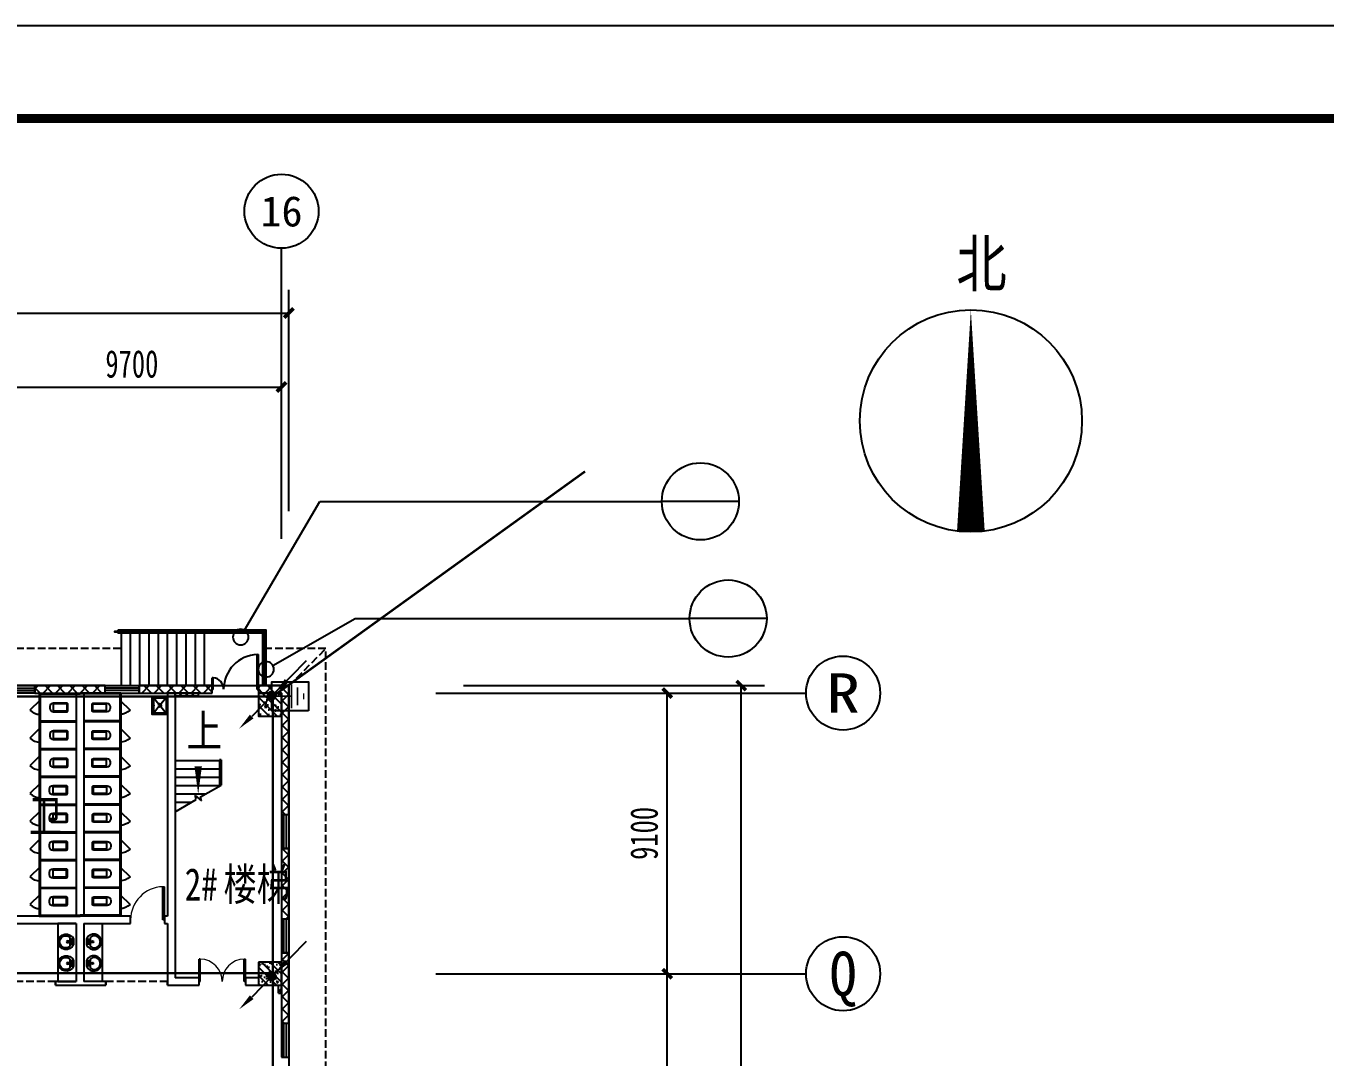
# Model space of a CAD drawing. Header units: millimetres. Extents: x -633009578 to 5705885, y -633235091 to 2571734.
# Drawn here: x 3912539 to 3954637, y 2184035 to 2217460 of the extents above; entities that cross this region are included whole.
import ezdxf
from ezdxf.enums import TextEntityAlignment as Align

# ---------------------------------------------------------------- set-up
doc = ezdxf.new("R2010")
doc.units = ezdxf.units.MM
doc.header["$LTSCALE"] = 1000
doc.header["$MEASUREMENT"] = 0
doc.linetypes.add('DASH', pattern=[0.35, 0.25, -0.1])
doc.layers.get('0').update_dxf_attribs({"color": 9})
for name, color, linetype in [('3T_WOOD', 21, 'Continuous'), ('A-COLUM(柱)', 255, 'Continuous'), ('A-DI-I(索引)', 21, 'Continuous'), ('A-DOOR(门）', 4, 'Continuous'), ('A-F-AREA(计算)', 5, 'Continuous'), ('A-HATH(填充)', 8, 'Continuous'), ('A-LM-RAIL(栏杆)', 167, 'Continuous'), ('A-LVTY(厨卫)', 8, 'Continuous'), ('A-ST-O(室外)', 54, 'Continuous'), ('A-STAR(楼梯)', 51, 'Continuous'), ('A-TEXT(房间)', 243, 'Continuous'), ('A-WALL(墙)', 255, 'Continuous'), ('A-WINDOW（窗）', 4, 'Continuous'), ('AXIS_TEXT', 7, 'Continuous'), ('C-AXIS(轴号)', 3, 'Continuous'), ('DIM_SYMB', 3, 'Continuous'), ('G-PLAN-N(指北针)', 3, 'Continuous'), ('PUB_TEXT', 7, 'Continuous'), ('WALL', 9, 'Continuous'), ('WIRE-接地', 4, 'Continuous'), ('电-弱电平面-箭头', 3, 'Continuous'), ('电-接地防雷-接地线', 132, 'Continuous'), ('设备-箱柜', 3, 'Continuous'), ('院图签、封面151013$0$PUB_TITLE', 153, 'Continuous'), ('院图签、封面151013$0$图签文字', 4, 'Continuous')]:
    doc.layers.add(name, color=color, linetype=linetype)
doc.styles.add('_TCH', font='simhei.ttf', dxfattribs={"width": 0.75, "bigfont": 'hztxt.shx'})
doc.styles.add('_TCH_AXIS', font='simhei.ttf', dxfattribs={"bigfont": 'GBCBIG'})
doc.styles.add('_TCH_DIM', font='simhei.ttf', dxfattribs={"width": 0.8, "bigfont": 'hztxt.shx'})
doc.styles.add('_TCH_DIM_T3', font='simhei.ttf', dxfattribs={"width": 0.707, "bigfont": 'GBCBIG'})
doc.styles.add('COMPLEX', font='simhei.ttf')
doc.styles.add('IDQSTYLE', font='simhei.ttf', dxfattribs={"width": 0.707, "bigfont": 'hztxt.shx'})
doc.styles.get("Standard").update_dxf_attribs({"font": 'simhei.ttf', "bigfont": 'hztxt.shx'})
doc.styles.add('TG_LINETYPE', font='simhei.ttf', dxfattribs={"width": 0.8, "height": 3, "bigfont": 'HZTXT'})
doc.styles.add('院图签、封面151013$0$-宋体', font='simhei.ttf', dxfattribs={"width": 0.8})
doc.linetypes.add('GDLine', pattern='A,1,-3,5.8,["|",Standard,S=4,R=-45,X=-1.407,Y=-0.7],-0.1,["|",Standard,S=4,R=-45,X=-1.407,Y=-0.7],-0.1,["|",Standard,S=4,R=-45,X=-1.407,Y=-0.7],-0.1,["|",Standard,S=4,R=-45,X=-1.407,Y=-0.7],-0.1,5.8,-3,1', length=20)
doc.linetypes.add('TG_接地', pattern='A,0.75,0,["/",TG_LINETYPE,S=0.05,R=-8.594366926962348,X=-0.1,Y=-0.045],0.65,-0.13,0.13,-0.13', length=2)
doc.dimstyles.new('_TCH_ARCH&&300', dxfattribs={"dimtxt": 892.5, "dimasz": 300, "dimexe": 750, "dimexo": 900, "dimgap": 300, "dimtad": 1, "dimdec": 0, "dimzin": 0, "dimdsep": 46, "dimtxsty": '_TCH_DIM_T3', "dimblk": 'ARCHTICK', "dimcen": 0.09, "dimclrt": 7, "dimazin": 2, "dimtfac": 1, "dimtdec": 0, "dimtix": 1, "dimtmove": 2, "dimatfit": 3, "dimfxl": 1, "dimtolj": 1, "dimtzin": 0, "dimarcsym": 0})
pattern_1 = [(45, (-1310457.920547368, -13.22285339003429), (-100.0001016555733, 100.0001016555733), []), (135, (-1310457.920547368, -13.22285339003429), (-100.0001016555733, -100.0001016555733), [])]
pattern_2 = [(45, (-1310357.920547368, -13.22285339003429), (-200.0002033111466, 200.0002033111467), []), (135, (-1310357.920547368, -13.22285339003429), (-200.0002033111467, -200.0002033111466), [])]

# ---------------------------------------------------------------- blocks, each defined once
blk = doc.blocks.new('_LV6')
for p, q in [((-139.7834388052397, -340), (-139.7834388052361, -779.6564289797607)), ((-109.7834388052433, -340), (-109.7834388052397, -769.6564289797607)), ((99.78343880523971, -300), (-99.78343880523971, -300)), ((99.78343880524335, -330), (-99.78343880524335, -330)), ((109.7834388052433, -769.6564289797607), (109.7834388052433, -340)), ((139.7834388052433, -779.6564289797607), (139.7834388052397, -340)), ((139.7834388052433, -769.6564289797607), (-139.7834388052397, -769.6564289797607)), ((-29.78343880523607, -889.6564289797607), (29.78343880524335, -889.6564289797607))]:
    blk.add_line(p, q)
for centre, radius, start, end in [((-99.78343880523971, -340), 40, 90, 180.0000000000002), ((-99.78343880524335, -340), 10, 90, 180.0000000000002), ((99.78343880523971, -340), 40, 2.398081733190338e-13, 90), ((99.78343880524335, -340), 10, 0, 90), ((-29.78343880523607, -779.6564289797607), 110, 180, 270), ((29.78343880524335, -779.6564289797607), 110, 270, 0)]:
    blk.add_arc(centre, radius, start, end)
blk = doc.blocks.new('$lvtry$00000191')
at = {"color": 0}
for p, q in [((-250, -50, 1e-08), (-39.04344047215272, -218.7652476222793, 1e-08)), ((-250, -450, 1e-08), (-39.04344047215272, -281.2347523777207, 1e-08)), ((39.04344047215272, -218.7652476222793, 1e-08), (250, -50, 1e-08)), ((39.04344047215272, -281.2347523777244, 1e-08), (250, -450, 1e-08))]:
    blk.add_line(p, q, dxfattribs=at)
at = {"color": 0, "elevation": 1e-08}
for points in [[(300, -500), (300, 0), (-300, 0), (-300, -500)], [(250, -450), (250, -50), (-250, -50), (-250, -450)]]:
    blk.add_lwpolyline(points, close=True, dxfattribs=at)
at = {"color": 0}
blk.add_circle((0, -250, 1e-08), 50, dxfattribs=at)
for p in [(0, -50, 1e-08), (0, -250, 1e-08)]:
    blk.add_point(p, dxfattribs=at)
blk = doc.blocks.new('$plan$00001628')
for p, q in [((-20.3236661099927, -1.818989403545856e-12), (20.3236661099927, 0)), ((20.3236661099927, 0), (20.3236661099927, -150.0481350782702)), ((-23.39245275389476, -103.9428290335418), (-143.6423603250569, -103.9428290335418)), ((-20.3236661099927, -150.0481350782702), (-20.3236661099927, -1.818989403545856e-12)), ((20.3236661099927, -150.0481350782702), (-20.3236661099927, -150.0481350782702)), ((136.0209855338053, -103.9428290335418), (23.52693074955823, -103.9428290335418))]:
    blk.add_line(p, q)
blk.add_lwpolyline([(-96.62842091566199, 9.318928566552131, 5.110403953654916), (92.21216199610717, 9.318928566550312)], format="xyb", close=True)
for centre, radius in [((-57.16031093435413, -51.98476159802703), 26.67481176936781), ((0, -190.1098522697775), 27.77136210564822), ((57.16031093435413, -51.98476159802703), 26.67481176936781)]:
    blk.add_circle(centre, radius)
blk.add_arc((-3.810687395625791, -242.5466148261803), 196.885515440561, 135.2526700260475, 44.74732997395247)
blk = doc.blocks.new('$DorLib2D$00000114')
at = {"color": 0}
blk.add_line((0.4999999999999964, 3.552713678800501e-15), (-0.2071067811864751, 0.7071067811864857), dxfattribs=at)
blk.add_arc((0.5000000000013856, -1.154631945610163e-12), 1.000000000001696, 135, 180, dxfattribs=at)
blk = doc.blocks.new('_ArchTick')
at = {"color": 0, "linetype": 'ByBlock', "const_width": 0.4}
blk.add_lwpolyline([(-0.5, -0.5), (0.5, 0.5)], dxfattribs=at)
blk = doc.blocks.new('*D556')
at = {"layer": 'C-AXIS(轴号)', "color": 0, "lineweight": -2, "transparency": 16777216}
for p, q in [((1261640.598288333, 1518097.113137866), (1271390.598288333, 1518097.113137866)), ((1270640.598288333, 1382017.113137866), (1270640.598288333, 1518097.113137866)), ((1261640.598288333, 1382017.113137866), (1271390.598288333, 1382017.113137866))]:
    blk.add_line(p, q, dxfattribs=at)
at = {"layer": 'Defpoints', "color": 0, "transparency": 16777216}
for p in [(1260740.598288333, 1518097.113137866), (1270640.598288333, 1518097.113137866), (1260740.598288333, 1382017.113137866)]:
    blk.add_point(p, dxfattribs=at)
at = {"layer": 'C-AXIS(轴号)', "color": 0, "linetype": 'ByBlock', "lineweight": -2, "transparency": 16777216, "xscale": 300, "yscale": 300, "zscale": 300}
for p, rotation in [((1270640.598288333, 1518097.113137866), 90), ((1270640.598288333, 1382017.113137866), 270)]:
    blk.add_blockref('_ArchTick', p, dxfattribs=dict(at, rotation=rotation))
at = {"layer": 'C-AXIS(轴号)', "color": 7, "transparency": 16777216, "insert": (1269894.348288333, 1450057.113137866), "char_height": 892.5, "attachment_point": 5, "rotation": 90, "style": '_TCH_DIM_T3'}
blk.add_mtext('\\A1;136080', dxfattribs=at)
blk = doc.blocks.new('*D559')
at = {"layer": 'C-AXIS(轴号)', "color": 0, "lineweight": -2, "transparency": 16777216}
for p, q in [((1121700.598288333, 1523757.113137866), (1121700.598288333, 1530926.585425716)), ((1255980.598288333, 1523757.113137866), (1255980.598288333, 1530926.585425716)), ((1121700.598288333, 1530176.585425716), (1255980.598288333, 1530176.585425716))]:
    blk.add_line(p, q, dxfattribs=at)
at = {"layer": 'Defpoints', "color": 0, "transparency": 16777216}
for p in [(1255980.598288333, 1530176.585425716), (1121700.598288333, 1522857.113137866), (1255980.598288333, 1522857.113137866)]:
    blk.add_point(p, dxfattribs=at)
at = {"layer": 'C-AXIS(轴号)', "color": 0, "linetype": 'ByBlock', "lineweight": -2, "transparency": 16777216, "xscale": 300, "yscale": 300, "zscale": 300, "rotation": 180}
blk.add_blockref('_ArchTick', (1121700.598288333, 1530176.585425716), dxfattribs=at)
at = {"layer": 'C-AXIS(轴号)', "color": 0, "linetype": 'ByBlock', "lineweight": -2, "transparency": 16777216, "xscale": 300, "yscale": 300, "zscale": 300}
blk.add_blockref('_ArchTick', (1255980.598288333, 1530176.585425716), dxfattribs=at)
at = {"layer": 'C-AXIS(轴号)', "color": 7, "transparency": 16777216, "insert": (1188840.598288333, 1530922.835425716), "char_height": 892.5, "attachment_point": 5, "style": '_TCH_DIM_T3'}
blk.add_mtext('\\A1;134280', dxfattribs=at)
blk = doc.blocks.new('$DorLib2D$00000002')
for p, q in [((-0.5, -5.684341886080802e-17), (-0.5000000000000007, 0.4875)), ((-0.4750000000000007, 0.4875), (-0.5000000000000007, 0.4875)), ((-0.475, -2.842170943040401e-17), (-0.4750000000000007, 0.4875)), ((0.475, -2.842170943040401e-17), (0.4750000000000007, 0.4875)), ((0.4750000000000007, 0.4875), (0.5000000000000007, 0.4875)), ((0.5, -5.684341886080802e-17), (0.5000000000000007, 0.4875)), ((-0.5, -5.684341886080802e-17), (-0.475, -2.842170943040401e-17)), ((0.5, -5.684341886080802e-17), (0.475, -2.842170943040401e-17))]:
    blk.add_line(p, q)
at = {"lineweight": 13}
for centre, start, end in [((-0.4875, -4.263256414560601e-17), 0, 88.53071641864632), ((0.4875, -4.263256414560601e-17), 91.4692835813537, 180)]:
    blk.add_arc(centre, 0.4875, start, end, dxfattribs=at)
blk = doc.blocks.new('*D573')
at = {"layer": 'C-AXIS(轴号)', "color": 0, "lineweight": -2, "transparency": 16777216}
for p, q in [((1261640.598288357, 1508757.113137866), (1268990.598288357, 1508757.113137866)), ((1268240.598288357, 1499057.113137866), (1268240.598288357, 1508757.113137866)), ((1261640.598288357, 1499057.113137866), (1268990.598288357, 1499057.113137866))]:
    blk.add_line(p, q, dxfattribs=at)
at = {"layer": 'Defpoints', "color": 0, "transparency": 16777216}
for p in [(1260740.598288357, 1508757.113137866), (1268240.598288357, 1508757.113137866), (1260740.598288357, 1499057.113137866)]:
    blk.add_point(p, dxfattribs=at)
at = {"layer": 'C-AXIS(轴号)', "color": 0, "linetype": 'ByBlock', "lineweight": -2, "transparency": 16777216, "xscale": 300, "yscale": 300, "zscale": 300}
for p, rotation in [((1268240.598288357, 1508757.113137866), 90), ((1268240.598288357, 1499057.113137866), 270)]:
    blk.add_blockref('_ArchTick', p, dxfattribs=dict(at, rotation=rotation))
at = {"layer": 'C-AXIS(轴号)', "color": 7, "transparency": 16777216, "insert": (1267494.348288357, 1503907.113137866), "char_height": 892.5, "attachment_point": 5, "rotation": 90, "style": '_TCH_DIM_T3'}
blk.add_mtext('\\A1;9700', dxfattribs=at)
blk = doc.blocks.new('*D574')
at = {"layer": 'C-AXIS(轴号)', "color": 0, "lineweight": -2, "transparency": 16777216}
for p, q in [((1261640.598288357, 1517857.113137866), (1268990.598288357, 1517857.113137866)), ((1268240.598288357, 1508757.113137866), (1268240.598288357, 1517857.113137866)), ((1261640.598288357, 1508757.113137866), (1268990.598288357, 1508757.113137866))]:
    blk.add_line(p, q, dxfattribs=at)
at = {"layer": 'Defpoints', "color": 0, "transparency": 16777216}
for p in [(1260740.598288357, 1517857.113137866), (1268240.598288357, 1517857.113137866), (1260740.598288357, 1508757.113137866)]:
    blk.add_point(p, dxfattribs=at)
at = {"layer": 'C-AXIS(轴号)', "color": 0, "linetype": 'ByBlock', "lineweight": -2, "transparency": 16777216, "xscale": 300, "yscale": 300, "zscale": 300}
for p, rotation in [((1268240.598288357, 1517857.113137866), 90), ((1268240.598288357, 1508757.113137866), 270)]:
    blk.add_blockref('_ArchTick', p, dxfattribs=dict(at, rotation=rotation))
at = {"layer": 'C-AXIS(轴号)', "color": 7, "transparency": 16777216, "insert": (1267494.348288357, 1513307.113137866), "char_height": 892.5, "attachment_point": 5, "rotation": 90, "style": '_TCH_DIM_T3'}
blk.add_mtext('\\A1;9100', dxfattribs=at)
blk = doc.blocks.new('_AXISO')
blk.add_circle((0, 0), 0.5)
at = {"layer": 'AXIS_TEXT', "style": 'COMPLEX', "width": 1.041666666666667}
blk.add_attdef('A', text='', height=0.56, dxfattribs=at).set_placement((-0.25, -0.28), (0.25, -0.28), align=Align.FIT)
blk = doc.blocks.new('*D619')
at = {"layer": 'C-AXIS(轴号)', "color": 0, "lineweight": -2, "transparency": 16777216}
for p, q in [((1246040.598288357, 1523757.113137866), (1246040.598288357, 1528526.585425716)), ((1255740.598288357, 1523757.113137866), (1255740.598288357, 1528526.585425716)), ((1246040.598288357, 1527776.585425716), (1255740.598288357, 1527776.585425716))]:
    blk.add_line(p, q, dxfattribs=at)
at = {"layer": 'Defpoints', "color": 0, "transparency": 16777216}
for p in [(1255740.598288357, 1527776.585425716), (1246040.598288357, 1522857.113137866), (1255740.598288357, 1522857.113137866)]:
    blk.add_point(p, dxfattribs=at)
at = {"layer": 'C-AXIS(轴号)', "color": 0, "linetype": 'ByBlock', "lineweight": -2, "transparency": 16777216, "xscale": 300, "yscale": 300, "zscale": 300, "rotation": 180}
blk.add_blockref('_ArchTick', (1246040.598288357, 1527776.585425716), dxfattribs=at)
at = {"layer": 'C-AXIS(轴号)', "color": 0, "linetype": 'ByBlock', "lineweight": -2, "transparency": 16777216, "xscale": 300, "yscale": 300, "zscale": 300}
blk.add_blockref('_ArchTick', (1255740.598288357, 1527776.585425716), dxfattribs=at)
at = {"layer": 'C-AXIS(轴号)', "color": 7, "transparency": 16777216, "insert": (1250890.598288357, 1528522.835425716), "char_height": 892.5, "attachment_point": 5, "style": '_TCH_DIM_T3'}
blk.add_mtext('\\A1;9700', dxfattribs=at)
blk = doc.blocks.new('$TCHSYS$WIN2D')
for p, q in [((-0.5, 0.5), (0.5, 0.5)), ((-0.5, 0.5), (-0.4999999999999999, -0.5)), ((0.5, 0.5), (0.4999999999999998, -0.5)), ((0.5, 0.1666666666666666), (-0.5, 0.1666666666666666)), ((0.5, -0.1666666666666667), (-0.5, -0.1666666666666667)), ((-0.4999999999999999, -0.5), (0.5, -0.5))]:
    blk.add_line(p, q)
blk = doc.blocks.new('$DorLib2D$00000225')
at = {"color": 0}
for p, q in [((0.4750000000000032, -0.001447885298549778), (0.4750000000000032, 0.7521225008925327)), ((0.4750000000000032, 0.7521225008925327), (0.5000000000000036, 0.7521225008925363)), ((0.5000000000000036, -0.001447885298549778), (0.5000000000000036, 0.7521225008925363)), ((-0.4999999999999982, -3.552713678800501e-15), (-0.5, 0.252035990386009)), ((-0.4750000000000014, 0.252035990386009), (-0.5, 0.252035990386009)), ((-0.4749999999999996, -3.552713678800501e-15), (-0.4750000000000014, 0.252035990386009)), ((-0.4749999999999996, -3.552713678800501e-15), (-0.4999999999999947, -3.552713678800501e-15)), ((0.4750000000000032, -0.001447885298549778), (0.4999999999999929, -0.001447885298549778))]:
    blk.add_line(p, q, dxfattribs=at)
for centre, radius, start, end in [((0.5046168020419071, -0.001920809357812914), 0.7546247204382253, 92.24926861260724, 179.7237749158362), ((-0.5007908120542499, 0.002572563917482285), 0.2507930763238999, 359.7898704778746, 84.09743784757413)]:
    blk.add_arc(centre, radius, start, end, dxfattribs=at)
blk = doc.blocks.new('$DorLib2D$00000001')
for p, q in [((0.45, 0.9750000000000001), (0.5000000000000002, 0.9750000000000001)), ((0.45, 0), (0.45, 0.9750000000000001)), ((0.5, 0), (0.5, 0.9750000000000001)), ((0.5, 0), (0.45, 0))]:
    blk.add_line(p, q)
at = {"lineweight": 13}
blk.add_arc((0.475, 0), 0.975, 91.4692835813538, 180, dxfattribs=at)
blk = doc.blocks.new('_FZH')
h = blk.add_hatch()
h.set_pattern_fill('钢筋混凝土', color=256, scale=0.1, style=0)
h.set_pattern_definition([(45, (0, 0), (-0.1767766952966369, 0.1767766952966369), []), (50, (0, 0), (0.7172601826007535, -0.06275213498259512), [0.07500000000000001, -0.8250000000000001]), (355, (0, 0), (-0.138751333613, 0.7521921337000119), [0.06, -0.66]), (100.4514, (0.05977168000000001, -0.00522934), (0.5785093817140216, 0.6894395420609536), [0.06374019, -0.701142112]), (46.1842, (0, 0.2), (1.067241048625645, -0.1655190143290181), [0.1125, -1.2375]), (96.6356, (0.088936745, 0.186206693), (0.9346627055487033, 0.9741178709004418), [0.095610288, -1.051713]), (351.1842, (0, 0.2), (0.9346619451336272, 0.9741186009253247), [0.09000000000000001, -0.9900000000000001]), (21, (0.1, 0.15), (0.5969070521184617, -0.4026188906653388), [0.07500000000000001, -0.8250000000000001]), (326, (0.1, 0.15), (0.2433153319215824, 0.7251500450468529), [0.06, -0.66]), (71.4514, (0.149742233, 0.116448394), (0.84022262858149, 0.3225304967099524), [0.06374019, -0.701142112]), (37.50000000000001, (0, 0), (0.01215985531729062, 0.3328938538313115), [0, -0.652, 0, -0.67, 0, -0.6625000000000001]), (7.499999999999999, (0, 0), (0.2630695374421486, 0.3944117118823603), [0, -0.382, 0, -0.637, 0, -0.2525]), (-32.5, (-0.223, 0), (0.533822436172409, -0.02255487173437976), [0, -0.25, 0, -0.78, 0, -1.035]), (-42.5, (-0.323, 0), (0.5831861693423862, 0.1001049823323177), [0, -0.325, 0, -0.518, 0, -0.735])])
h.paths.add_polyline_path([(-0.5, -0.5), (0.5, -0.5), (0.5, 0.5), (-0.5, 0.5)])
blk.add_lwpolyline([(-0.5, -0.5), (0.5, -0.5), (0.5, 0.5), (-0.5, 0.5)], close=True)
blk = doc.blocks.new('*X25')
at = {"color": 0, "linetype": 'Continuous'}
for p, q in [((192.590110055903, 446.7242872143482), (193.9264208598343, 448.0605980182795)), ((192.6512440212146, 447.2096852483717), (193.4410228258108, 447.9994640529679)), ((192.666080612941, 446.3759937026742), (194.2747143715083, 447.9846274612416)), ((192.8122309321682, 446.0978799531896), (194.552828120993, 447.8384771420143)), ((193.0126674313866, 445.874052383696), (194.7766556904866, 447.6380406427959)), ((193.2651240367983, 445.7022449203958), (194.9484631537868, 447.3855840373842)), ((193.5780466605768, 445.5909034754624), (195.0598045987202, 447.0726614136058)), ((193.9838870800477, 445.5724798262212), (195.0782282479613, 446.6668209941349))]:
    blk.add_line(p, q, dxfattribs=at)
blk = doc.blocks.new('HC001444')
at = {"color": 0, "linetype": 'Continuous'}
for p, q in [((5.312014027897709, 5.362594416008807), (0.4698776614111466, 0.4121164681388052)), ((1.307398633798584e-12, -0.05776119327106244), (-3.105492900473507, -3.232738715067399))]:
    blk.add_line(p, q, dxfattribs=at)
for points in [[(2.301209466909763, 2.284423861441751, 0.8, 0, 0), (0.4698776614111466, 0.4121164681388052, 0, 0, 0)], [(-3.105492900473507, -3.232738715067399, 0.8, 0, 0), (-5.057392361377197, -5.119309791711203, 0, 0, 0)]]:
    blk.add_lwpolyline(points, format="xyseb", dxfattribs=at)
blk.add_circle((0, 0), 0.625, dxfattribs=at)
at = {"color": 0, "linetype": 'Continuous', "xscale": 0.5, "yscale": 0.5, "zscale": 0.5}
blk.add_blockref('*X25', (-96.91845018383214, -223.4069038532592), dxfattribs=at)
at = {"color": 0, "style": 'IDQSTYLE', "width": 0.7}
blk.add_attdef('PSFHATT', (7.312014027897709, -5.119309791711203), '', height=2.5, dxfattribs=at)
blk = doc.blocks.new('G$C63BAAC12')
at = {"layer": 'WIRE-接地', "color": 3, "linetype": 'TG_接地', "const_width": 50}
for points in [[(-975.0000000055879, 97.5), (-975.0000000055879, -97.5)], [(-780, 292.5), (-780, -292.5000000055879)], [(-585, 390), (-585, -390.0000000055879)], [(-585, 0), (0, 0)]]:
    blk.add_lwpolyline(points, dxfattribs=at)
at = {"layer": '电-弱电平面-箭头', "color": 4}
blk.add_lwpolyline([(-1128.304410128854, 472.4631390105933), (60.10514489095658, 472.4631390105933), (60.10514489095658, -472.463139009662), (-1128.304410128854, -472.463139009662)], close=True, dxfattribs=at)
blk = doc.blocks.new('建筑图框_A1')
at = {"layer": '院图签、封面151013$0$PUB_TITLE'}
blk.add_lwpolyline([(0, 0), (84100, 0), (84100, 59400), (0, 59400)], close=True, dxfattribs=at)
at = {"layer": '院图签、封面151013$0$PUB_TITLE', "const_width": 100}
blk.add_lwpolyline([(2500, 1000), (83100, 1000), (83100, 58400), (2500, 58400)], close=True, dxfattribs=at)
at = {"layer": '院图签、封面151013$0$图签文字', "color": 6, "style": '院图签、封面151013$0$-宋体'}
for tag, height, width, p in [('工程主持人', 400, 0.7999999999883585, (79990.91196859907, 29505.93707200652)), ('审定', 400, 0.7999999999883585, (79990.91196859907, 28705.93707200605)), ('审核', 400, 0.7999999999883585, (79990.91196859907, 27905.93707200559)), ('专业负责人', 400, 0.7999999999883585, (79990.91196859907, 27105.93707200512)), ('校对', 400, 0.7999999999883585, (79990.91196859907, 26305.93707200466)), ('设计', 400, 0.7999999999883585, (79990.91196859907, 25505.93707200419)), ('方案设计人', 400, 0.7999999999883585, (79990.91196859907, 24706.79438478127)), ('工程编号', 300, 0.7000000000116415, (81000.00416498398, 8700.424278954277)), ('版次', 300, 0.7000000000116415, (78738.08139540046, 3005.726258059498)), ('日期', 300, 0.7000000000116415, (82038.0813954557, 3000.226258123759)), ('比例', 300, 0.7000000000116415, (78738.08139537089, 2200.188802679535)), ('图号_X施', 300, 0.7000000000116415, (81538.08139540977, 2200.188802651362)), ('图号', 200, 0.7000000000116415, (82538.08139542397, 2400.075247410685)), ('图号_总数', 200, 0.7000000000116415, (82538.08139541186, 2000.075247410219))]:
    blk.add_attdef(tag, text='', height=height, dxfattribs=dict(at, width=width)).set_placement(p, align=Align.MIDDLE_CENTER)
at = {"layer": '院图签、封面151013$0$图签文字', "color": 6, "style": '院图签、封面151013$0$-宋体', "width": 0.7}
for tag, p in [('建设单位_001', (80935.88661794258, 7446.21079580821)), ('工程名称_001', (80933.52706738078, 6045.368099178996)), ('图名_001', (79742.88288308708, 4059.656552180292))]:
    blk.add_attdef(tag, p, '', height=300, dxfattribs=at)
blk = doc.blocks.new('9-29-1')
at = {"layer": 'A-HATH(填充)'}
h = blk.add_hatch(dxfattribs=at)
h.set_pattern_fill('多孔材料', color=256, scale=100, style=0)
h.set_pattern_definition(pattern_2)
h.paths.add_polyline_path([(1247750.598288589, 1517857.113137871), (1250030.598287572, 1517857.113137871), (1250030.598287572, 1518097.113137871), (1247750.59828859, 1518097.113137871)])
h = blk.add_hatch(dxfattribs=at)
h.set_pattern_fill('多孔材料', color=256, scale=100, style=0)
h.set_pattern_definition(pattern_2)
h.paths.add_polyline_path([(1251130.598287572, 1517857.113137871), (1253490.598288589, 1517857.113137871), (1253490.59828859, 1518097.113137871), (1251130.598287572, 1518097.113137871)])
h = blk.add_hatch(dxfattribs=at)
h.set_pattern_fill('多孔材料', color=256, scale=100, style=0)
h.set_pattern_definition(pattern_2)
h.paths.add_polyline_path([(1255980.598288352, 1518097.113137867), (1254990.598288589, 1518097.113137872), (1254990.598288589, 1517857.113137871), (1255740.598288359, 1517857.113137867)])
h = blk.add_hatch(dxfattribs=at)
h.set_pattern_fill('多孔材料', color=256, scale=100, style=0)
h.set_pattern_definition(pattern_2)
h.paths.add_polyline_path([(1255740.598288359, 1517857.113137867), (1255740.598288359, 1513917.11313599), (1255980.598288347, 1513917.11313599), (1255980.598288352, 1518097.113137867)])
h = blk.add_hatch(dxfattribs=at)
h.set_pattern_fill('多孔材料', color=256, scale=50, style=0)
h.set_pattern_definition(pattern_1)
h.paths.add_polyline_path([(1253050.598288441, 1517857.113137826), (1252290.59828836, 1517857.113137826), (1252290.59828836, 1517757.113137826), (1253050.598288441, 1517757.113137826)])
h = blk.add_hatch(dxfattribs=at)
h.set_pattern_fill('多孔材料', color=256, scale=100, style=0)
h.set_pattern_definition(pattern_2)
h.paths.add_polyline_path([(1255740.598288359, 1512817.11313599), (1255740.598288359, 1510537.113135481), (1255980.598288348, 1510537.113135481), (1255980.598288348, 1512817.11313599)])
h = blk.add_hatch(dxfattribs=at)
h.set_pattern_fill('多孔材料', color=256, scale=100, style=0)
h.set_pattern_definition(pattern_2)
h.paths.add_polyline_path([(1255740.598288359, 1509437.11313599), (1255740.598288359, 1507157.113136498), (1255980.598288348, 1507157.113136498), (1255980.598288348, 1509437.11313599)])
h = blk.add_hatch(dxfattribs=at)
h.set_pattern_fill('多孔材料', color=256, scale=50, style=0)
h.set_pattern_definition(pattern_1)
h.paths.add_polyline_path([(1255740.598288341, 1508132.113137868), (1255740.598288341, 1508382.113137868), (1255640.598288341, 1508382.113137868), (1255640.598288341, 1508132.113137868)])
at = {"layer": 'A-DI-I(索引)'}
for p, q in [((1254545.694288741, 1519890.171793102), (1256982.894442045, 1524068.879335754)), ((1256982.894442045, 1524068.879335754), (1268065.754878158, 1524068.879335754)), ((1270565.754878158, 1524068.879335754), (1268065.754878158, 1524068.879335754)), ((1255460.552858736, 1518750.816927262), (1258126.707588189, 1520271.864371203)), ((1258126.707588189, 1520271.864371203), (1268964.23417395, 1520271.864371203)), ((1271464.23417395, 1520271.864371203), (1268964.23417395, 1520271.864371203))]:
    blk.add_line(p, q, dxfattribs=at)
for points in [[(1254671.344691565, 1519671.426942104, 1), (1254164.881264966, 1519671.426942104, 1)], [(1255493.830164771, 1518625.332428835, 1), (1254987.366738172, 1518625.332428835, 1)]]:
    blk.add_lwpolyline(points, format="xyb", close=True, dxfattribs=at)
for centre, radius in [((1269315.754878158, 1524068.879335754), 1250), ((1270214.23417395, 1520271.864371203), 1250), ((1254545.694288741, 1519890.171793102), 0), ((1255460.552858736, 1518750.816927262), 0)]:
    blk.add_circle(centre, radius, dxfattribs=at)
at = {"layer": 'A-DOOR(门）'}
blk.add_line((1253490.598288496, 1518097.113137868), (1254990.598288496, 1518097.113137868), dxfattribs=at)
at = {"layer": 'A-F-AREA(计算)'}
blk.add_lwpolyline([(1121700.598288358, 1518097.113137865), (1255980.598288358, 1518097.113137865), (1255980.598288358, 1382017.113137865), (1121700.598288358, 1382017.113137865)], close=True, dxfattribs=at)
at = {"layer": 'A-LM-RAIL(栏杆)'}
blk.add_lwpolyline([(1255175.598288357, 1518097.113126321), (1255175.598761029, 1519832.113104917), (1250340.59779408, 1519832.113104878), (1250340.59779408, 1519862.113104878), (1255205.59877091, 1519862.113104918), (1255205.598288357, 1518097.11311644)], dxfattribs=at)
at = {"layer": 'A-LVTY(厨卫)'}
for p, q in [((1247890.59828858, 1517857.113137987), (1249210.598288357, 1517857.113137869)), ((1247890.59828858, 1517857.113137987), (1247890.598288269, 1516942.113137857)), ((1247920.598288037, 1517827.113137989), (1249210.598288357, 1517827.113137869)), ((1247920.598288037, 1517827.113137989), (1247920.598288041, 1516957.113137678)), ((1250530.598288124, 1517857.113137857), (1249210.598288357, 1517857.113137865)), ((1250500.598288124, 1517827.113137859), (1249210.598288357, 1517827.113137865)), ((1250500.598288124, 1517827.113137859), (1250500.598288121, 1516957.113137918)), ((1250530.598288124, 1517857.113137857), (1250530.598288442, 1516942.11313786)), ((1247890.598288263, 1516942.113137864), (1247890.598288266, 1516042.113137864)), ((1247920.598288041, 1516957.113137678), (1249090.598288222, 1516957.113137682)), ((1247920.598288584, 1516927.113138054), (1247920.598288587, 1516057.113137954)), ((1247920.598288584, 1516927.113138054), (1249090.598288222, 1516927.113138058)), ((1250500.598288121, 1516957.113137918), (1249330.598288422, 1516957.113137922)), ((1250500.598288663, 1516927.11313792), (1249330.598288422, 1516927.113137925)), ((1250500.598288663, 1516927.11313792), (1250500.598288659, 1516057.11313798)), ((1250530.598288446, 1516942.11313786), (1250530.598288442, 1516042.11313786)), ((1247890.598288266, 1516042.113137864), (1247890.59828827, 1515142.113137864)), ((1247920.598288587, 1516057.113137954), (1249090.598288352, 1516057.113137959)), ((1247920.598288045, 1516027.113137956), (1247920.598288048, 1515157.113138017)), ((1247920.598288045, 1516027.113137956), (1249090.598288352, 1516027.113137961)), ((1250500.598288659, 1516057.11313798), (1249330.598288352, 1516057.113137984)), ((1250500.598288117, 1516027.113137608), (1249330.598288352, 1516027.113137612)), ((1250500.598288117, 1516027.113137608), (1250500.598288113, 1515157.113138042)), ((1250530.598288446, 1516042.113137864), (1250530.598288442, 1515142.113137864)), ((1247890.598288266, 1515142.113137864), (1247890.59828827, 1514242.113137864)), ((1247920.598288048, 1515157.113138017), (1249090.598288352, 1515157.113138021)), ((1247920.598288591, 1515127.113138019), (1247920.598288595, 1514257.113137912)), ((1247920.598288591, 1515127.113138019), (1249090.598288352, 1515127.113138023)), ((1250500.598288113, 1515157.113138042), (1249330.598288352, 1515157.113138046)), ((1250500.598288113, 1515127.11313767), (1249330.598288352, 1515127.113137674)), ((1250500.598288113, 1515127.11313767), (1250500.59828811, 1514257.113137936)), ((1250530.598288446, 1515142.113137864), (1250530.598288442, 1514242.113137864)), ((1247890.598288266, 1514242.113137864), (1247890.59828827, 1513342.113137864)), ((1247920.598288595, 1514257.113137912), (1249090.598288352, 1514257.113137916)), ((1247920.598288595, 1514227.113137914), (1247920.598288598, 1513357.113137972)), ((1247920.598288595, 1514227.113137914), (1249090.598288352, 1514227.113137918)), ((1250500.59828811, 1514257.113137936), (1249330.598288352, 1514257.11313794)), ((1250500.598288652, 1514227.113137938), (1249330.598288352, 1514227.113137942)), ((1250500.598288652, 1514227.113137938), (1250500.598288648, 1513357.113137995)), ((1250530.598288446, 1514242.113137864), (1250530.598288442, 1513342.113137864)), ((1247890.59828827, 1513342.113137759), (1247890.598288274, 1512442.113137759)), ((1247920.598288598, 1513357.113137972), (1249090.598288352, 1513357.113137976)), ((1247920.598288056, 1513327.113137973), (1247920.59828806, 1512457.113137657)), ((1247920.598288056, 1513327.113137973), (1249090.598288352, 1513327.113137978)), ((1250500.598288648, 1513357.113137995), (1249330.598288616, 1513357.113137999)), ((1250500.598288648, 1513327.113137623), (1249330.598288616, 1513327.113137627)), ((1250500.598288648, 1513327.113137623), (1250500.598288645, 1512457.11313768)), ((1250530.59828845, 1513342.113137759), (1250530.598288446, 1512442.113137759)), ((1247890.598288273, 1512442.113137819), (1247890.598288277, 1511542.113137819)), ((1247920.59828806, 1512457.113137657), (1249090.598288057, 1512457.113137661)), ((1247920.598288603, 1512427.113138033), (1247920.598288606, 1511557.113137717)), ((1247920.598288603, 1512427.113138033), (1249090.598288057, 1512427.113138038)), ((1250500.598288645, 1512457.11313768), (1249330.598288616, 1512457.113137684)), ((1250500.598288644, 1512427.113137682), (1249330.598288616, 1512427.113137686)), ((1250500.598288644, 1512427.113137682), (1250500.598288641, 1511557.113138113)), ((1250530.598288453, 1512442.113137819), (1250530.598288449, 1511542.113137819)), ((1247890.598288277, 1511542.113137878), (1247890.598288067, 1510627.113137779)), ((1247920.598288606, 1511557.113137717), (1249090.598288057, 1511557.113137721)), ((1247920.598288606, 1511527.113137719), (1247920.59828861, 1510657.113137776)), ((1247920.598288606, 1511527.113137719), (1249090.598288057, 1511527.113137723)), ((1250500.598288641, 1511557.113138113), (1249330.598288193, 1511557.113138118)), ((1250500.59828864, 1511527.113137741), (1249330.598288193, 1511527.113137745)), ((1250500.59828864, 1511527.113137741), (1250500.598288637, 1510657.113138173)), ((1250530.598288456, 1511542.113137878), (1250530.598288094, 1510627.1131378)), ((1247890.598288067, 1510627.113137779), (1249210.598288367, 1510627.113137883)), ((1247920.59828861, 1510657.113137776), (1249210.598288367, 1510657.113137883)), ((1250500.598288637, 1510657.113138173), (1249210.598288367, 1510657.113137883)), ((1250530.598288094, 1510627.1131378), (1249210.598288367, 1510627.113137883))]:
    blk.add_line(p, q, dxfattribs=at)
for points in [[(1249090.598288239, 1510387.113137681), (1248490.598288223, 1510387.113137681), (1248490.598288278, 1508502.113137874), (1249090.598288293, 1508502.113137874)], [(1249330.598288475, 1510387.113137681), (1249930.59828849, 1510387.113137681), (1249930.59828839, 1508502.113137868), (1249330.598288375, 1508502.113137868)]]:
    blk.add_lwpolyline(points, dxfattribs=at)
at = {"layer": 'A-ST-O(室外)', "linetype": 'DASH'}
for points in [[(1250540.597794172, 1519297.113091489), (1240240.655555821, 1519297.113095197)], [(1257180.618118775, 1502157.113531853), (1257180.620947918, 1519297.113089099), (1255240.598658918, 1519297.113089797)], [(1255980.59828836, 1518097.11313787), (1257180.620947918, 1519297.113089099)]]:
    blk.add_lwpolyline(points, dxfattribs=at)
at = {"layer": 'A-STAR(楼梯)'}
for p, q in [((1252290.598288008, 1515657.113137512), (1252290.59828799, 1514009.100435589)), ((1253730.598287979, 1515657.113137495), (1252290.598288008, 1515657.113137512)), ((1253730.598288008, 1515687.113137512), (1253730.598288016, 1514840.484823258)), ((1253790.598288008, 1515687.113137512), (1253730.598288008, 1515687.113137512)), ((1253790.598288008, 1515687.113137512), (1253790.598287993, 1514875.125839396)), ((1253790.598288008, 1515657.113137512), (1253790.59828799, 1514875.125838938)), ((1253730.598287981, 1515387.113137495), (1252290.598288008, 1515387.113137512)), ((1253730.598287984, 1515117.113137495), (1252290.598288008, 1515117.113137512)), ((1253730.598287987, 1514847.113137495), (1252290.598288008, 1514847.113137512)), ((1253118.399814593, 1514487.031870113), (1253790.598288008, 1514875.125839404)), ((1253274.425147793, 1514577.113137715), (1252290.598288008, 1514577.113137512)), ((1252290.598288008, 1514009.10043562), (1252980.07944286, 1514407.172566259)), ((1252806.771428619, 1514307.113137492), (1252290.598288008, 1514307.113137512)), ((1252980.07944286, 1514407.172566259), (1252945.138872548, 1514537.572552972)), ((1252945.138872548, 1514537.572552972), (1253151.183813986, 1514364.680318605)), ((1253151.183813986, 1514364.680318605), (1253118.399814593, 1514487.031870113)), ((1252339.11771072, 1514037.113137383), (1252290.598288008, 1514037.113137512))]:
    blk.add_line(p, q, dxfattribs=at)
for points in [[(1255240.598288357, 1518097.113104911), (1255240.598782439, 1519897.113104918), (1250440.59779408, 1519897.113104878)], [(1250440.59779408, 1519897.113104878), (1250440.597794081, 1519797.113104878)], [(1255140.598288357, 1518097.11313785), (1255140.5987495, 1519797.113104917), (1250440.597794081, 1519797.113104878)], [(1250540.597794168, 1519897.113104878), (1250540.597794181, 1518097.113104921)], [(1250840.597794168, 1519897.11310488), (1250840.597794181, 1518097.113104923)], [(1251140.597794168, 1519897.113104883), (1251140.597794181, 1518097.113104925)], [(1251440.597794168, 1519897.113104885), (1251440.597794181, 1518097.113104928)], [(1251740.597794168, 1519897.113104887), (1251740.597794181, 1518097.11310493)], [(1252040.597794168, 1519897.11310489), (1252040.597794181, 1518097.113104932)], [(1252340.597794168, 1519897.113104892), (1252340.597794181, 1518097.113104934)], [(1252640.597794168, 1519897.113104895), (1252640.597794181, 1518097.113104937)], [(1252940.597794168, 1519897.113104897), (1252940.597794181, 1518097.11310494)], [(1253240.598288268, 1518097.113104911), (1253240.597794186, 1519897.113104911)]]:
    blk.add_lwpolyline(points, dxfattribs=at)
at = {"layer": 'A-WALL(墙)'}
for p, q in [((1249090.598288222, 1517827.113137864), (1249090.598288357, 1516942.113137869)), ((1249330.598288422, 1517827.113137863), (1249330.598288357, 1516942.113137869)), ((1252050.59828836, 1517857.113137937), (1252050.598288369, 1510627.113138052)), ((1252290.59828836, 1517857.113137937), (1252050.59828836, 1517857.113137937)), ((1253050.598288441, 1517857.113137826), (1252290.59828836, 1517857.113137826)), ((1252290.59828836, 1517757.113137826), (1252290.59828836, 1517857.113137826)), ((1252290.59828836, 1517857.113137937), (1252290.598288357, 1510507.113137976)), ((1253050.598288441, 1517757.113137826), (1252290.59828836, 1517757.113137826)), ((1253050.598288441, 1517757.113137826), (1253050.598288441, 1517857.113137826)), ((1249090.598288357, 1516942.113137869), (1249090.598288357, 1516042.113137869)), ((1249330.598288357, 1516942.113137869), (1249330.598288357, 1516042.113137869)), ((1249090.598288357, 1516042.113137869), (1249090.598288357, 1515142.113137869)), ((1249330.598288357, 1516042.113137869), (1249330.598288357, 1515142.113137869)), ((1249090.598288357, 1515142.113137869), (1249090.598288357, 1514242.113137869)), ((1249330.598288357, 1515142.113137869), (1249330.598288357, 1514242.113137869)), ((1249090.598288357, 1514242.113137869), (1249090.598288357, 1513342.113137869)), ((1249330.598288357, 1514242.113137869), (1249330.598288357, 1513342.113137869)), ((1249090.598288357, 1513342.113137869), (1249090.598288357, 1512442.113137764)), ((1249330.598288357, 1513342.113137869), (1249330.598288357, 1512442.113137764)), ((1249090.598288357, 1512442.113137764), (1249090.598288357, 1511542.113137823)), ((1249330.598288357, 1512442.113137764), (1249330.598288357, 1511542.113137823)), ((1249090.598288357, 1511542.113137823), (1249090.59828872, 1510657.113138177)), ((1249330.598288357, 1511542.113137823), (1249330.598288193, 1510657.113138177)), ((1249210.598288357, 1510627.113137976), (1247105.598288081, 1510627.113137962)), ((1250850.598288081, 1510627.113137894), (1249210.598288357, 1510627.113137976)), ((1250850.598288081, 1510387.113137981), (1250850.598288081, 1510627.113137894)), ((1252050.598288369, 1510627.113138052), (1251950.59828859, 1510627.113137924)), ((1251950.59828859, 1510627.113137924), (1251950.59828859, 1510387.113137981)), ((1252290.598288357, 1510507.113137976), (1252290.59828832, 1508622.113137867)), ((1247105.598288081, 1510387.113137859), (1249090.598288297, 1510387.113137936)), ((1249090.598288297, 1510387.113137936), (1249090.598288297, 1508502.113137917)), ((1249330.598288541, 1510387.113138052), (1249330.598288541, 1508502.113137887)), ((1249330.598288541, 1510387.113138052), (1250850.598288081, 1510387.113137981)), ((1251950.59828859, 1510387.113137981), (1252050.598288333, 1510387.113138052)), ((1252050.598288333, 1510387.113138052), (1252050.598288333, 1508502.113137887)), ((1249090.598288297, 1508502.113137917), (1248415.598288081, 1508502.113137887)), ((1248415.598288081, 1508502.113137887), (1248415.598288081, 1508382.113137917)), ((1248415.598288081, 1508382.113137917), (1249210.598288357, 1508382.113137868)), ((1249210.598288357, 1508382.113137868), (1250050.598288081, 1508382.113137887)), ((1250050.598288081, 1508502.113137876), (1249330.598288541, 1508502.113137887)), ((1250050.598288081, 1508382.113137887), (1250050.598288081, 1508502.113137876)), ((1252050.598288333, 1508502.113137887), (1252050.598288081, 1508382.113137887)), ((1252050.598288081, 1508382.113137887), (1252170.598288357, 1508382.113137868)), ((1252170.598288357, 1508382.113137865), (1253070.598288081, 1508382.113137867)), ((1253070.598288081, 1508622.11313792), (1252290.59828832, 1508622.113137867)), ((1253070.598288081, 1508382.113137867), (1253070.598288081, 1508622.11313792)), ((1254990.598287918, 1508622.113137522), (1254570.598288081, 1508622.113137919)), ((1254570.598288081, 1508622.113137919), (1254570.598288081, 1508382.113137867)), ((1254570.598288081, 1508382.113137867), (1254990.598287918, 1508382.113137628)), ((1255640.598288341, 1508132.113137868), (1255640.598288341, 1508382.113137868)), ((1255740.598288341, 1508132.113137868), (1255740.598288341, 1508382.113137868)), ((1255640.598288341, 1508132.113137868), (1255740.598288341, 1508132.113137868))]:
    blk.add_line(p, q, dxfattribs=at)
at = {"layer": 'A-WINDOW（窗）', "linetype": 'DASH'}
for p, q in [((1248415.598288357, 1508502.113137868, 800), (1246415.598288357, 1508502.113137868, 800)), ((1248415.598288357, 1508382.113137868), (1248415.598288357, 1508502.113137868)), ((1250050.598288188, 1508502.113137868), (1250050.598288188, 1508382.113137868)), ((1252050.598288188, 1508502.113137868, 800), (1250050.598288188, 1508502.113137868, 800)), ((1252050.598288188, 1508382.113137868), (1252050.598288188, 1508502.113137868))]:
    blk.add_line(p, q, dxfattribs=at)
at = {"layer": 'C-AXIS(轴号)'}
for p, q in [((1255740.598288357, 1522857.113137866), (1255740.598288357, 1532276.585425716)), ((1260740.598288357, 1517857.113137866), (1272740.598288357, 1517857.113137866)), ((1260740.598288357, 1508757.113137866), (1272740.598288357, 1508757.113137866))]:
    blk.add_line(p, q, dxfattribs=at)
at = {"layer": 'DIM_SYMB'}
blk.add_lwpolyline([(1253040.598288008, 1515792.113137512, 0, 0, 0), (1253040.598288008, 1514577.113137512, 0, 240.0000000000001, 0), (1253040.598288008, 1515477.113137512, 0, 0, 0)], format="xyseb", dxfattribs=at)
at = {"layer": 'G-PLAN-N(指北针)', "lineweight": 0}
blk.add_lwpolyline([(1278080.441471518, 1523080.119853298, 900, 0, 0), (1278080.441471518, 1530280.119853298, 0, 0, 0)], format="xyseb", dxfattribs=at)
at = {"layer": 'G-PLAN-N(指北针)'}
blk.add_circle((1278080.441471518, 1526680.119853298), 3600, dxfattribs=at)
at = {"layer": 'WALL'}
for p, q in [((1250030.598287572, 1518097.113137871), (1247750.59828859, 1518097.113137871)), ((1247750.59828859, 1518097.113137871), (1247750.598288589, 1517857.113137871)), ((1250030.598287572, 1517857.113137871), (1250030.598287572, 1518097.113137871)), ((1253490.59828859, 1518097.113137871), (1251130.598287572, 1518097.113137871)), ((1251130.598287572, 1518097.113137871), (1251130.598287572, 1517857.113137871)), ((1253490.598288589, 1517857.113137871), (1253490.59828859, 1518097.113137871)), ((1255980.598288352, 1518097.113137867), (1254990.598288589, 1518097.113137872)), ((1254990.598288589, 1518097.113137872), (1254990.598288589, 1517857.113137871)), ((1255980.598288347, 1513917.11313599), (1255980.598288352, 1518097.113137867)), ((1247750.598288589, 1517857.113137871), (1250030.598287572, 1517857.113137871)), ((1251130.598287572, 1517857.113137871), (1253490.598288589, 1517857.113137871)), ((1254990.598288589, 1517857.113137871), (1255740.598288359, 1517857.113137867)), ((1255740.598288359, 1517857.113137867), (1255740.598288359, 1513917.11313599)), ((1255740.598288359, 1513917.11313599), (1255980.598288347, 1513917.11313599)), ((1255740.598288359, 1512817.11313599), (1255740.598288359, 1510537.113135481)), ((1255980.598288348, 1512817.11313599), (1255740.598288359, 1512817.11313599)), ((1255980.598288348, 1510537.113135481), (1255980.598288348, 1512817.11313599)), ((1255740.598288359, 1510537.113135481), (1255980.598288348, 1510537.113135481)), ((1255740.598288359, 1509437.11313599), (1255740.598288359, 1507157.113136498)), ((1255980.598288348, 1509437.11313599), (1255740.598288359, 1509437.11313599)), ((1255980.598288348, 1507157.113136498), (1255980.598288348, 1509437.11313599)), ((1255740.598288359, 1507157.113136498), (1255980.598288348, 1507157.113136498))]:
    blk.add_line(p, q, dxfattribs=at)
at = {"layer": 'A-COLUM(柱)', "xscale": 750, "yscale": 750, "zscale": 750, "rotation": 270}
for p in [(1255365.598288357, 1517482.113137868), (1255365.598288357, 1508757.113137868)]:
    blk.add_blockref('_FZH', p, dxfattribs=at)
at = {"layer": 'A-DOOR(门）', "xscale": 1500, "yscale": 1500, "zscale": 1500}
blk.add_blockref('$DorLib2D$00000225', (1254240.598288496, 1517977.113137868), dxfattribs=at)
at = {"layer": 'A-DOOR(门）', "extrusion": (0, 0, -1)}
for name, p, xscale, yscale, zscale in [('$DorLib2D$00000001', (-1251400.598288357, 1510507.113137976), -1100, 1100, 1100), ('$DorLib2D$00000002', (-1253820.598288094, 1508502.113137865), -1500, 1500, 1500)]:
    blk.add_blockref(name, p, dxfattribs=dict(at, xscale=xscale, yscale=yscale, zscale=zscale))
at = {"layer": 'A-LVTY(厨卫)', "xscale": -1}
for name, p, rotation in [('$lvtry$00000191', (1251550.598288358, 1517457.113137881, -1e-08), 89.99999999999993), ('_LV6', (1249300.597305402, 1517392.113137966), 90.00000000000006), ('_LV6', (1249300.597305402, 1516492.113137966), 90.00000000000006), ('_LV6', (1249300.597305402, 1515592.11313797), 90.00000000000006), ('_LV6', (1249315.597305353, 1514707.113137922), 90.00000000000006), ('_LV6', (1249315.597305353, 1513807.113137922), 90.00000000000006), ('_LV6', (1249315.597305357, 1512907.113137817), 90.00000000000006), ('_LV6', (1249315.59730536, 1512007.113137877), 90.00000000000006), ('_LV6', (1249315.597305364, 1511107.113137936), 90.00000000000006), ('$plan$00001628', (1248988.810088259, 1509794.613137774), 270), ('$plan$00001628', (1248988.810088259, 1509094.613137774), 270)]:
    blk.add_blockref(name, p, dxfattribs=dict(at, rotation=rotation))
at = {"layer": 'A-LVTY(厨卫)', "yscale": 450, "zscale": 100}
for p, xscale, rotation in [((1247905.598288265, 1517392.113137858), 450, 90.00000000021647), ((1250515.598288448, 1517392.113137861), -450, 269.9999999997835), ((1247905.598288262, 1516492.113137865), 450, 90.00000000021673), ((1250515.598288448, 1516492.113137861), -450, 269.9999999997835), ((1247905.598288266, 1515592.113137865), 450, 90.00000000021673), ((1250515.598288448, 1515592.113137865), -450, 269.9999999997835), ((1247905.598288268, 1514692.113137864), 450, 90.000000000215), ((1250515.598288444, 1514692.113137864), -450, 269.9999999997852), ((1247905.598288268, 1513792.113137864), 450, 90.000000000215), ((1250515.598288444, 1513792.113137864), -450, 269.9999999997852), ((1247905.598288272, 1512892.113137759), 450, 90.000000000215), ((1250515.598288448, 1512892.113137759), -450, 269.9999999997852), ((1247905.598288275, 1511992.113137819), 450, 90.000000000215), ((1250515.598288451, 1511992.113137819), -450, 269.9999999997852), ((1247905.598288279, 1511092.113137878), 450, 90.000000000215), ((1250515.598288455, 1511092.113137878), -450, 269.9999999997852)]:
    blk.add_blockref('$DorLib2D$00000114', p, dxfattribs=dict(at, xscale=xscale, rotation=rotation))
at = {"layer": 'A-LVTY(厨卫)'}
for name, p, rotation in [('_LV6', (1249120.599271311, 1517392.113137963), 269.9999999999999), ('_LV6', (1249120.599271308, 1516492.11313797), 270), ('_LV6', (1249120.599271312, 1515592.11313797), 270), ('_LV6', (1249105.59927136, 1514707.113137922), 270), ('_LV6', (1249105.59927136, 1513807.113137922), 270), ('_LV6', (1249105.599271364, 1512907.113137817), 270), ('_LV6', (1249105.599271367, 1512007.113137877), 270), ('_LV6', (1249105.599271371, 1511107.113137936), 270), ('$plan$00001628', (1249432.386488455, 1509794.613137774), 90.00000000000001), ('$plan$00001628', (1249432.386488455, 1509094.613137774), 90.00000000000001)]:
    blk.add_blockref(name, p, dxfattribs=dict(at, rotation=rotation))
at = {"layer": 'A-WINDOW（窗）', "extrusion": (0, 0, -1), "xscale": -1100, "yscale": 240, "zscale": 1100, "rotation": 180}
blk.add_blockref('$TCHSYS$WIN2D', (-1247200.598288413, 1517977.113137868), dxfattribs=at)
at = {"layer": 'A-WINDOW（窗）', "xscale": -1100, "yscale": 240, "zscale": 1100}
for p, rotation in [((1250580.598287719, 1517977.113137868), 180), ((1255860.598288357, 1513367.113136277), 89.99999999999999), ((1255860.598288357, 1509987.11313554), 89.99999999999999), ((1255860.598288357, 1506607.113136278), 89.99999999999999)]:
    blk.add_blockref('$TCHSYS$WIN2D', p, dxfattribs=dict(at, rotation=rotation))
at = {"layer": 'C-AXIS(轴号)'}
ref = blk.add_blockref('_AXISO', (1255740.598288357, 1533476.585425716), dxfattribs=dict(at, xscale=2400, yscale=2400, zscale=2400))
ref.add_attrib('A', '16', dxfattribs={"layer": 'AXIS_TEXT', "height": 985.3364844150959, "style": '_TCH_AXIS'}).set_placement((1255060.24690626, 1532983.917183509), (1256420.949670453, 1532983.917183509), align=Align.FIT)
ref = blk.add_blockref('_AXISO', (1273940.598288357, 1517857.113137866), dxfattribs=dict(at, xscale=2400, yscale=2400, zscale=2400))
ref.add_attrib('A', 'R', dxfattribs={"layer": 'AXIS_TEXT', "height": 1275.551091973698, "style": '_TCH_AXIS'}).set_placement((1273393.933534654, 1517219.337591879), (1274487.26304206, 1517219.337591879), align=Align.FIT)
ref = blk.add_blockref('_AXISO', (1273940.598288357, 1508757.113137866), dxfattribs=dict(at, xscale=2400, yscale=2400, zscale=2400))
ref.add_attrib('A', 'Q', dxfattribs={"layer": 'AXIS_TEXT', "height": 1430.785972063634, "style": '_TCH_AXIS', "width": 0.8076923076919954}).set_placement((1273500.356450799, 1508041.720151834), (1274380.840125915, 1508041.720151834), align=Align.FIT)
at = {"layer": 'A-TEXT(房间)', "style": '_TCH', "width": 0.75}
for s, p in [('卫', (1247551.898638196, 1513352.741307434)), ('2#', (1252604.063416353, 1511129.788993516)), ('楼梯', (1253864.063416353, 1511129.788993516))]:
    blk.add_text(s, height=1050, dxfattribs=at).set_placement(p)
at = {"layer": 'PUB_TEXT', "style": '_TCH_DIM', "width": 0.8}
for s, height, p in [('北', 1500, (1277608.000526635, 1531030.119853298)), ('上', 1050, (1252666.897500606, 1516107.113137512))]:
    blk.add_text(s, height=height, dxfattribs=at).set_placement(p)
at = {"layer": 'C-AXIS(轴号)'}
for p1, p2, distance, picture, middle in [((1121700.598288333, 1522857.113137866), (1255980.598288333, 1522857.113137866), 7319.472287849989, '*D559', (1188840.598288333, 1530922.835425716)), ((1246040.598288357, 1522857.113137866), (1255740.598288357, 1522857.113137866), 4919.472287849989, '*D619', (1250890.598288357, 1528522.835425716)), ((1260740.598288333, 1382017.113137866), (1260740.598288333, 1518097.113137866), -9900, '*D556', (1269894.348288333, 1450057.113137866)), ((1260740.598288357, 1508757.113137866), (1260740.598288357, 1517857.113137866), -7500, '*D574', (1267494.348288357, 1513307.113137866)), ((1260740.598288357, 1499057.113137866), (1260740.598288357, 1508757.113137866), -7500, '*D573', (1267494.348288357, 1503907.113137866))]:
    dim = blk.add_aligned_dim(p1=p1, p2=p2, distance=distance, dimstyle='_TCH_ARCH&&300', dxfattribs=at)
    dim.commit()
    dim.dimension.update_dxf_attribs({"geometry": picture, "text_midpoint": middle})

msp = doc.modelspace()

# ---------------------------------------------------------------- linework, layer by layer
at = {"layer": '电-接地防雷-接地线', "linetype": 'GDLine', "ltscale": 0.1, "const_width": 75}
for points in [[(3920528.642968517, 2195718.503641091), (3930657.086267719, 2203018.394443044)], [(3787428.408622436, 2195718.503641091), (3920543.042044923, 2195718.503641091)], [(3920543.042044923, 2060295.30670059), (3920543.042044923, 2195718.503641091)], [(3787428.408622436, 2186754.587583669), (3920543.042044923, 2186754.587583669)]]:
    msp.add_lwpolyline(points, dxfattribs=at)

# ---------------------------------------------------------------- block references
at = {"rotation": 180}
msp.add_blockref('G$C63BAAC12', (3920561.444945846, 2195730.135215085), dxfattribs=at)
at = {"layer": '3T_WOOD'}
msp.add_blockref('9-29-1', (2665079.395743424, 677977.51603476), dxfattribs=at)
at = {"layer": '电-弱电平面-箭头', "color": 4, "xscale": 210, "yscale": 210, "zscale": 210}
for p in [(3920505.455246518, 2195751.993496894), (3920505.455246518, 2186651.993496894)]:
    msp.add_blockref('HC001444', p, dxfattribs=at)
at = {"layer": '设备-箱柜', "xscale": 3, "yscale": 3}
msp.add_blockref('建筑图框_A1', (3734255.437121258, 2039260.231913973, 4.000000000000001e-08), dxfattribs=at)

doc.saveas('drawing.dxf')
